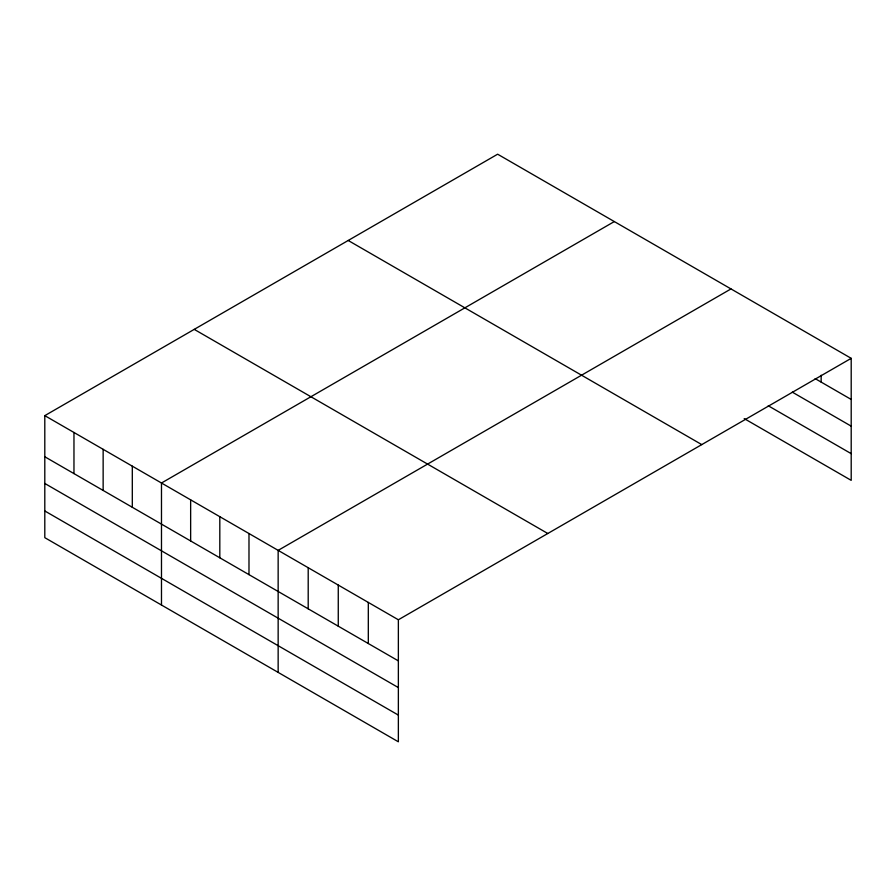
<?xml version="1.0" encoding="UTF-8"?>
<svg xmlns="http://www.w3.org/2000/svg" width="896" height="896" viewBox="0 0 896 896"><rect width="100%" height="100%" fill="white"/><g stroke="black" fill="none" stroke-linecap="round" stroke-linejoin="round"><path stroke-width="1.34" d="M44.8 415.643L398.362 619.774L398.362 741.798L44.8 537.667L44.8 415.643L497.638 154.202L851.2 358.333L851.2 480.357L744.206 418.589M614.309 221.57L161.482 483.011L161.482 605.035M730.99 288.926L278.152 550.368L278.152 672.392M398.362 619.774L851.2 358.333M815.136 378.616L851.2 399.448M792.299 392.134L851.2 426.149M768.253 405.765L851.2 453.656M348.197 240.475L701.77 444.606M194.23 329.37L547.803 533.501M44.8 456.758L398.362 660.878M44.8 483.459L398.362 687.59M44.8 510.966L398.362 715.098M821.15 375.245L821.15 382.088M368.312 602.426L368.312 643.53M338.262 585.066L338.262 626.181M308.202 567.717L308.202 608.832M248.987 533.523L248.987 574.638M219.811 516.69L219.811 557.794M190.646 499.845L190.646 540.96M132.306 466.166L132.306 507.27M103.141 449.322L103.141 490.437M73.965 432.488L73.965 473.592"/></g></svg>
